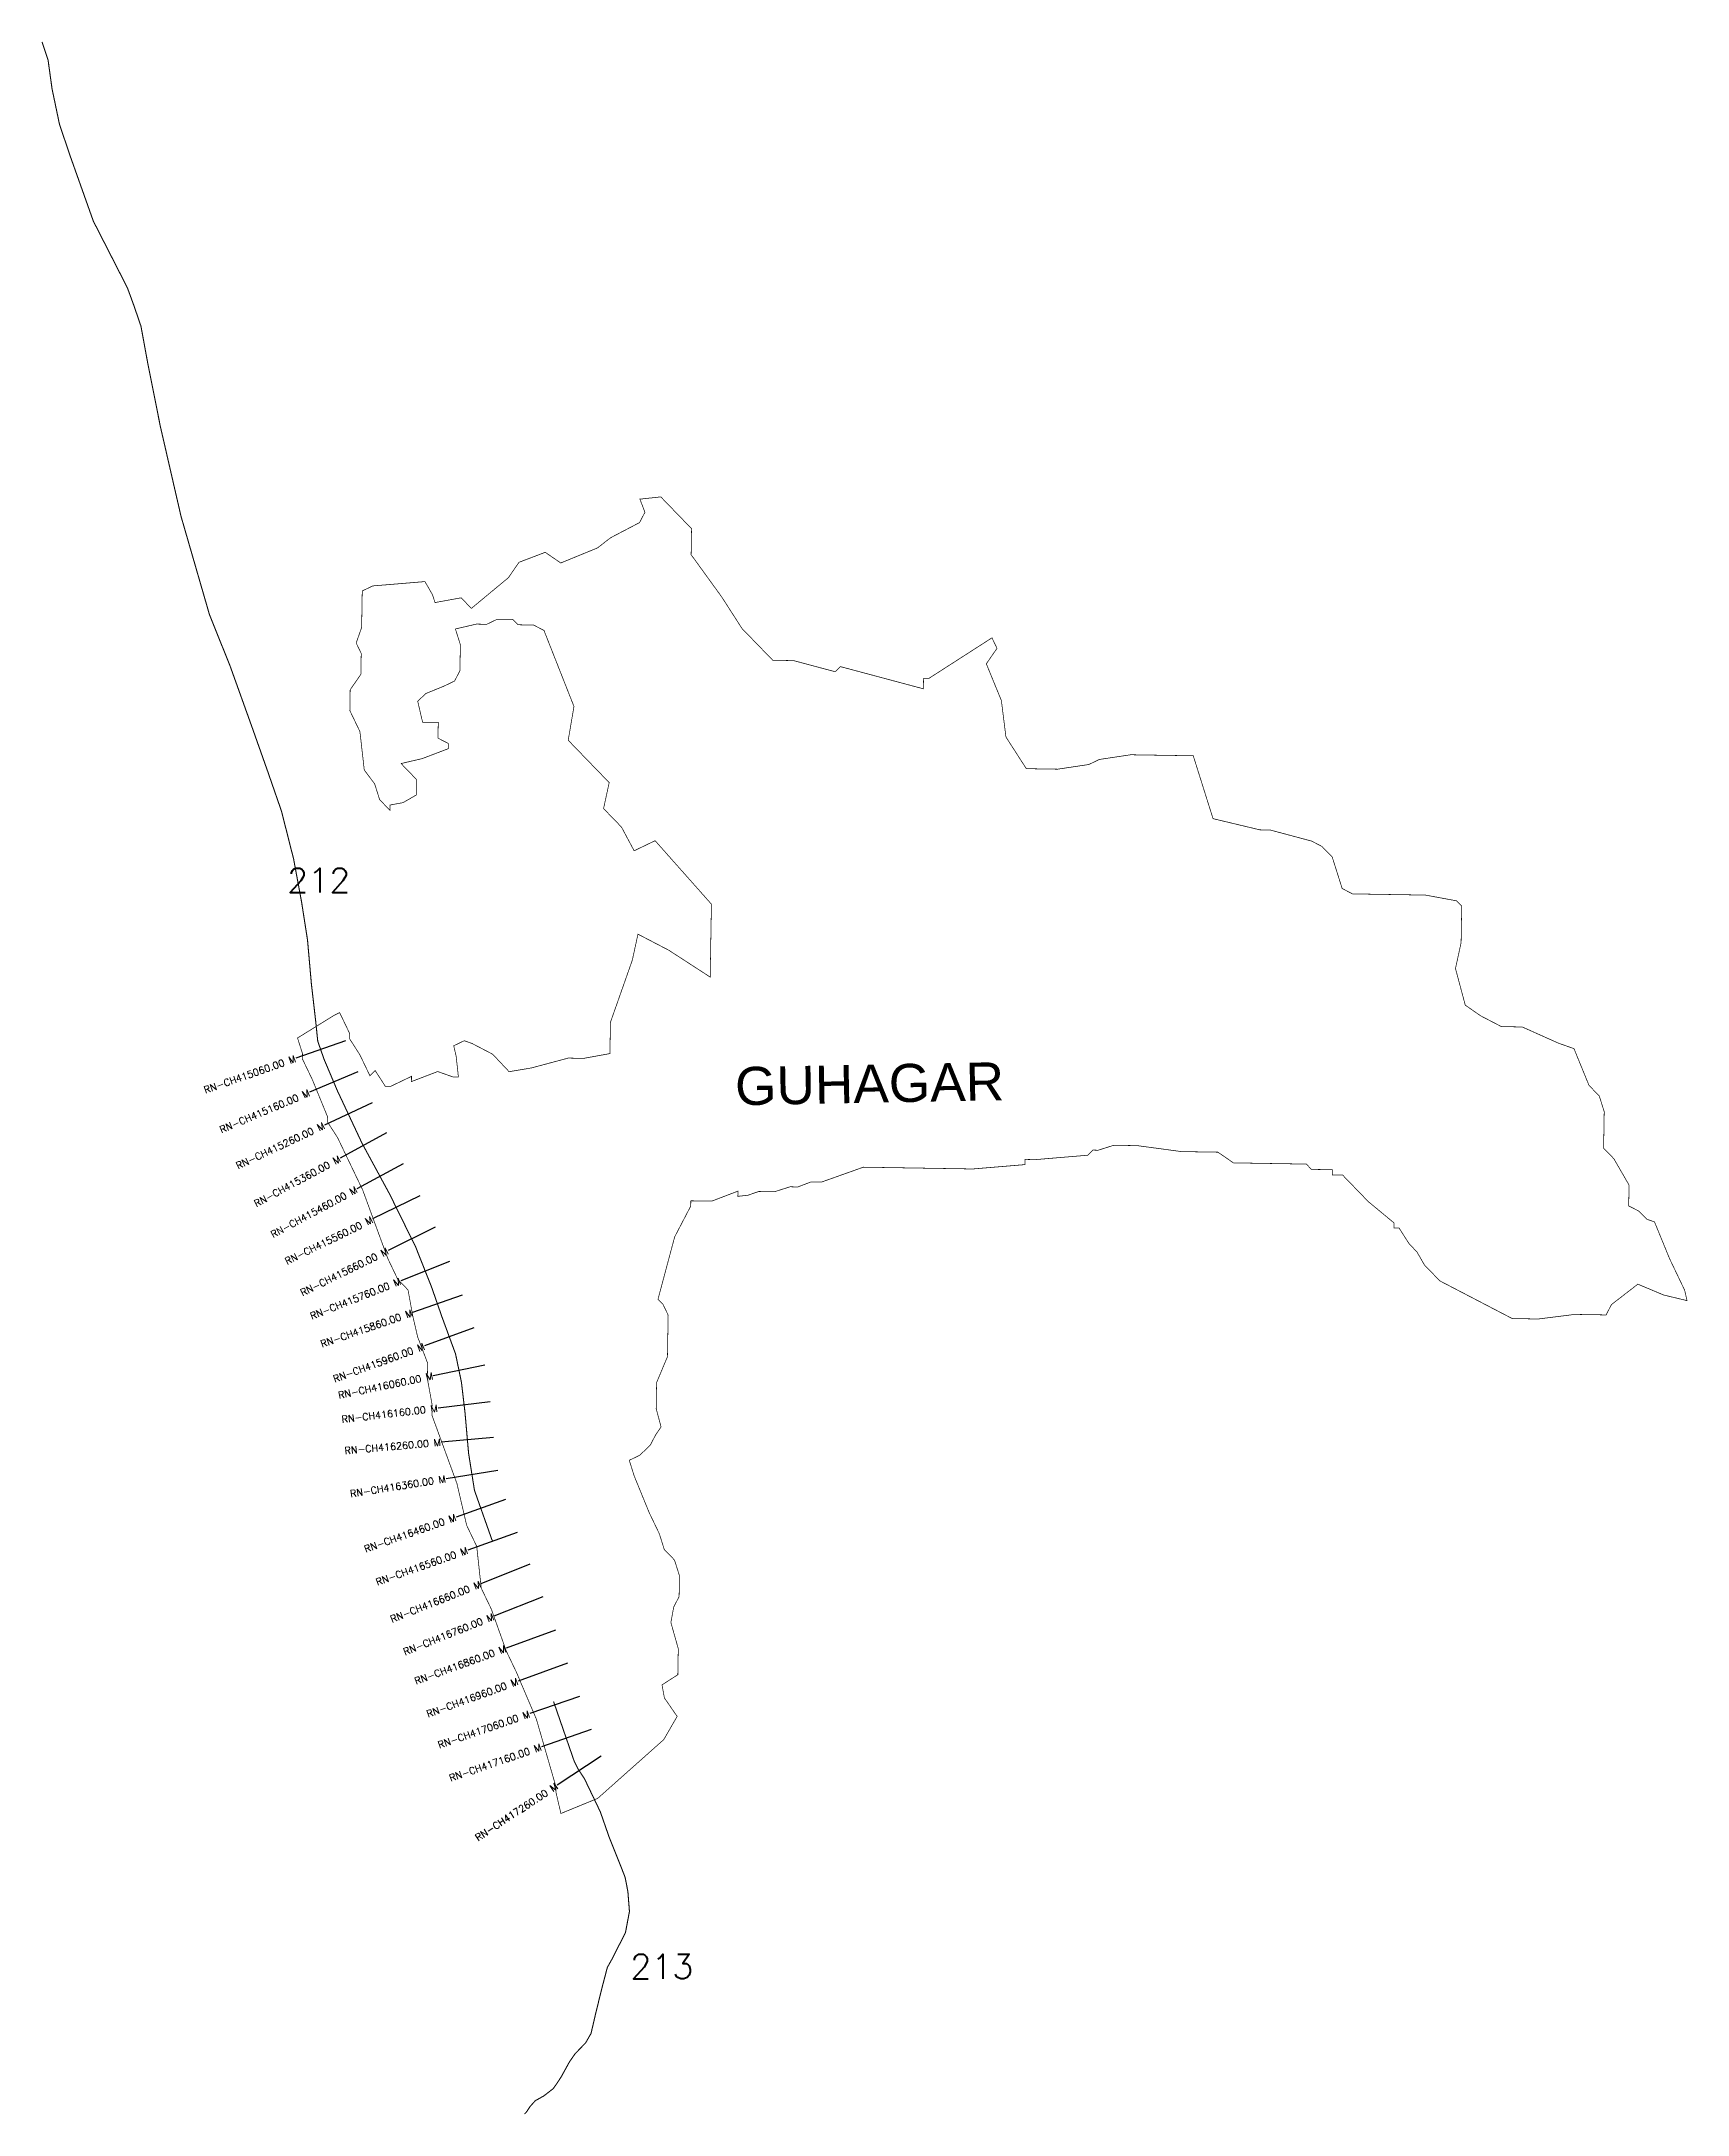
# Model space of a CAD drawing. Header units: metres. Extents: x 306499 to 311198, y 1931495 to 1937413.
import ezdxf
from ezdxf.enums import TextEntityAlignment as Align

# ---------------------------------------------------------------- set-up
doc = ezdxf.new("R2010")
doc.units = ezdxf.units.M
for name, color, linetype in [('CS', 134, 'Continuous'), ('CSMark', 6, 'Continuous'), ('NATURALLY PROTECTED', 3, 'Continuous'), ('VILLAGE NAME', 250, 'Continuous')]:
    doc.layers.add(name, color=color, linetype=linetype)
doc.styles.get("Standard").update_dxf_attribs({"font": 'simplex.shx'})

msp = doc.modelspace()

# ---------------------------------------------------------------- linework, layer by layer
at = {"color": 6, "const_width": 2, "flags": 128}
msp.add_lwpolyline([(307444.4, 1935858.9), (307593.4, 1935871.3), (307615, 1935833.8), (307622.1, 1935811.4), (307696.7, 1935825), (307726, 1935794.8), (307831.5, 1935882.3), (307862, 1935926.4), (307936.9, 1935954.9), (307981, 1935924.4), (308085.8, 1935967.3), (308123.5, 1935996.5), (308206, 1936039.7), (308221.4, 1936069.2), (308207.1, 1936106.7), (308266.7, 1936113.1), (308354.5, 1936022.4), (308353.3, 1935948.1), (308440.5, 1935827.6), (308498.5, 1935737.4), (308586.3, 1935646.7), (308645.8, 1935645.7), (308764.3, 1935614), (308779.4, 1935628.6), (309016.3, 1935565.2), (309016.8, 1935594.9), (309031.7, 1935594.7), (309212.1, 1935710.7), (309226.5, 1935680.7), (309196, 1935636.6), (309238.9, 1935531.8), (309251.2, 1935433.9), (309252.1, 1935427.4), (309310.1, 1935337.2), (309399.3, 1935335.7), (309488.7, 1935349.1), (309518.7, 1935363.5), (309608.2, 1935376.9), (309786.7, 1935374), (309843.2, 1935194.5), (309976.6, 1935162.6), (310006.3, 1935162.1), (310124.8, 1935130.4), (310154.3, 1935115), (310183.5, 1935084.8), (310211.8, 1934995.1), (310241.3, 1934979.7), (310449.5, 1934976.3), (310538.4, 1934959.9), (310553.1, 1934944.8), (310551.4, 1934840.7), (310535.3, 1934766.6), (310563.3, 1934662), (310607.4, 1934631.5), (310666.4, 1934600.8), (310725.9, 1934599.8), (310829.3, 1934553.5), (310873.6, 1934537.9), (310916.5, 1934433), (310945.8, 1934402.8), (310958.7, 1934361.7), (310959.9, 1934357.9), (310958.2, 1934253.9), (310987.4, 1934223.6), (311030.8, 1934148.5), (311029.8, 1934089), (311059.3, 1934073.7), (311081.3, 1934051), (311103.5, 1934043.2), (311146.4, 1933938.4), (311189.5, 1933848.4), (311196.4, 1933818.5), (311129.7, 1933834.5), (311055.9, 1933865.5), (310980.6, 1933807.2), (310965.2, 1933777.7), (310876, 1933779.2), (310771.6, 1933766.1), (310697.3, 1933767.3), (310490.8, 1933874.8), (310446.9, 1933920.1), (310425.2, 1933957.7), (310403.3, 1933980.4), (310374.3, 1934025.5), (310359.4, 1934025.7), (310359.6, 1934040.6), (310286.3, 1934101.3), (310213.2, 1934176.9), (310183.4, 1934177.4), (310183.7, 1934192.3), (310124.2, 1934193.2), (310109.5, 1934208.3), (309901.3, 1934211.8), (309857.2, 1934242.3), (309753.1, 1934244), (309627, 1934261), (309560.1, 1934262.1), (309515.2, 1934247.9), (309500.3, 1934248.2), (309485.2, 1934233.6), (309336.2, 1934221.1), (309306.5, 1934221.6), (309306.2, 1934206.8), (309157.3, 1934194.4), (308845, 1934199.5), (308725.3, 1934156.9), (308695.5, 1934157.4), (308658.1, 1934143.1), (308635.8, 1934143.5), (308591, 1934129.3), (308546.4, 1934130.1), (308515.7, 1934119.5), (308486.6, 1934116.2), (308486.9, 1934131.1), (308412, 1934102.5), (308352.5, 1934103.5), (308352.3, 1934088.7), (308306.2, 1934000.2), (308258.7, 1933822.4), (308273.3, 1933807.3), (308287.7, 1933777.3), (308285.7, 1933658.4), (308254.7, 1933584.5), (308253.5, 1933510.1), (308267.5, 1933457.8), (308252.3, 1933435.8), (308244.6, 1933421.1), (308236.9, 1933406.3), (308206.7, 1933377), (308176.7, 1933362.7), (308190.8, 1933317.8), (308233.7, 1933213), (308262.5, 1933153), (308276.6, 1933108.1), (308305.8, 1933077.9), (308320, 1933033.1), (308319, 1932973.5), (308303.6, 1932944), (308295.5, 1932899.6), (308316.6, 1932824.8), (308315.3, 1932750.5), (308270.2, 1932721.5), (308277, 1932684.2), (308313.4, 1932631.5), (308275.1, 1932565.2), (308086.3, 1932397.3), (307981.5, 1932354.4), (307967.6, 1932414.1), (307967.9, 1932429), (307911.6, 1932623.3), (307854.3, 1932758.1), (307825.6, 1932818.1), (307782.9, 1932937.8), (307754.1, 1932997.7), (307741.2, 1933117), (307712.5, 1933177), (307684.7, 1933296.4), (307613.5, 1933491), (307614, 1933520.7), (307600.4, 1933595.3), (307601.1, 1933639.9), (307572.6, 1933714.8), (307558.7, 1933774.5), (307545.1, 1933849.1), (307515.8, 1933879.3), (307487.1, 1933939.3), (307415.9, 1934133.8), (307344, 1934283.8), (307315, 1934328.9), (307315.2, 1934343.8), (307272.3, 1934448.6), (307243.6, 1934508.6), (307243.9, 1934523.5), (307229.7, 1934568.3), (307334.9, 1934633.5), (307349.9, 1934640.7), (307378.7, 1934580.7), (307378.4, 1934565.9), (307407.4, 1934520.8), (307436.2, 1934460.8), (307451.3, 1934475.4), (307480.3, 1934430.3), (307495.2, 1934430.1), (307555.1, 1934458.8), (307554.9, 1934443.9), (307629.7, 1934472.5), (307674.1, 1934456.9), (307689, 1934456.6), (307682.5, 1934516.2), (307675.6, 1934546.1), (307705.6, 1934560.5), (307727.8, 1934552.7), (307786.8, 1934521.9), (307833.7, 1934472.1), (307897.7, 1934482.9), (308002.3, 1934510.9), (308046.9, 1934510.2), (308121.5, 1934523.8), (308122.9, 1934613.1), (308185.4, 1934790.5), (308201.5, 1934864.7), (308290, 1934818.6), (308407.7, 1934742.2), (308411.2, 1934950.4), (308250.5, 1935131.6), (308190.6, 1935102.8), (308154.5, 1935170.4), (308103.3, 1935223.3), (308119.4, 1935297.4), (308002.4, 1935418.3), (308018.8, 1935514.8), (307933.2, 1935731.8), (307903.7, 1935747.2), (307859.1, 1935748), (307844.5, 1935763.1), (307799.8, 1935763.8), (307769.8, 1935749.4), (307740.1, 1935749.9), (307680.4, 1935736), (307694.5, 1935691.2), (307693.3, 1935616.8), (307677.9, 1935587.3), (307647.9, 1935572.9), (307595.5, 1935551.5), (307572.8, 1935529.5), (307586.7, 1935469.8), (307631.4, 1935469.1), (307630.6, 1935424.4), (307660.1, 1935409.1), (307659.8, 1935394.2), (307585, 1935365.7), (307525.3, 1935351.9), (307569.1, 1935306.5), (307568.4, 1935261.9), (307530.9, 1935240.2), (307493.6, 1935233.4), (307493.3, 1935218.5), (307464.1, 1935248.7), (307449.9, 1935293.6), (307420.2, 1935333.6), (307407.8, 1935443), (307379, 1935503), (307380, 1935562.5), (307410.5, 1935606.6), (307411.5, 1935666.1), (307397.1, 1935696.1), (307412.7, 1935740.4), (307414.4, 1935844.6), (307444.4, 1935858.9)], dxfattribs=at)
at = {"layer": 'CS'}
for p, q in [((307366.4, 1934560.2), (307224.9, 1934510.6)), ((307401.9, 1934471.9), (307263.8, 1934413.4)), ((307442.3, 1934383.6), (307306.5, 1934319.8)), ((307483.2, 1934297.1), (307351.4, 1934225.6)), ((307530.9, 1934209.2), (307399.1, 1934137.7)), ((307578.5, 1934117.9), (307443.9, 1934051.7)), ((307622.6, 1934028.2), (307488.1, 1933961.9)), ((307663.9, 1933930.6), (307524.4, 1933875.3)), ((307699.9, 1933833.9), (307558.2, 1933784.7)), ((307733.2, 1933741), (307592.4, 1933689.3)), ((307764, 1933634.6), (307617.1, 1933604.1)), ((307779.7, 1933529.3), (307630.7, 1933511.8)), ((307789.3, 1933427.6), (307639.9, 1933414.4)), ((307801.7, 1933333.6), (307653.6, 1933310.1)), ((307823.6, 1933250.5), (307682.2, 1933200.6)), ((307856.9, 1933156.2), (307715.5, 1933106.3)), ((307892.4, 1933066), (307753.1, 1933010.4)), ((307929.5, 1932973.1), (307790.2, 1932917.5)), ((307966, 1932877.6), (307825.1, 1932826.2)), ((308000.3, 1932783.7), (307859.4, 1932732.3)), ((308034.9, 1932688.5), (307893.1, 1932639.5)), ((308067.5, 1932594), (307925.8, 1932545)), ((308096.1, 1932518.1), (307970.9, 1932435.5))]:
    msp.add_line(p, q, dxfattribs=at)
at = {"layer": 'NATURALLY PROTECTED', "const_width": 3, "flags": 128}
for points in [[(306500.2, 1937411.8), (306517.6, 1937359.8), (306528.9, 1937278.1), (306550.2, 1937176.3), (306582.1, 1937082.3), (306646.7, 1936900.5), (306744.1, 1936709.8), (306763.1, 1936657.7), (306782.7, 1936600.5), (306801.6, 1936497.3), (306837.9, 1936315), (306897, 1936057.9), (306978.2, 1935777.2), (307037.2, 1935630.2), (307100.4, 1935454), (307145.1, 1935327.7), (307183.8, 1935216.1), (307218.5, 1935079.2), (307241.3, 1934956.2), (307258.2, 1934848), (307269.2, 1934723.2), (307281.5, 1934616.4), (307287.4, 1934559), (307305.7, 1934506.9), (307343.5, 1934417.6), (307413.7, 1934268), (307492.6, 1934122.5), (307567, 1933971.5), (307613, 1933855.4), (307641.7, 1933772.8), (307680.8, 1933666.3), (307697.6, 1933585.4), (307707.8, 1933498.7), (307718, 1933382.5), (307734.8, 1933276.8), (307785.5, 1933133.3)], [(307960.5, 1932674), (307961, 1932672.6), (308019, 1932505), (308030.2, 1932481.7), (308048.7, 1932453.8), (308094, 1932359.2), (308119.6, 1932285.9), (308153, 1932202.5), (308164.9, 1932171.9), (308172.7, 1932131.7), (308177.2, 1932074.6), (308165.8, 1932014.1), (308126, 1931936.1), (308114.1, 1931914.9), (308099.1, 1931857.6), (308081.8, 1931787.6), (308067.6, 1931726.5), (308052.4, 1931700), (308021.6, 1931667.8), (308006, 1931645.3), (307982.3, 1931602.3), (307969.5, 1931582.8), (307959.6, 1931568.8), (307932.9, 1931548.1), (307908.4, 1931534.3), (307893.9, 1931518.2), (307883.9, 1931503.1), (307877.9, 1931496.4)]]:
    msp.add_lwpolyline(points, dxfattribs=at)

# ---------------------------------------------------------------- texts
at = {"char_height": 70, "attachment_point": 1}
for s, insert in [('212', (307200.1, 1935053.6)), ('213', (308179.9, 1931952.6))]:
    msp.add_mtext_dynamic_manual_height_columns(s, width=95.172, gutter_width=1, heights=[0], dxfattribs=dict(at, insert=insert))
at = {"layer": 'CSMark'}
for s, rotation, p in [('RN-CH415060.00 M', 19.31496, (307223.9, 1934510.3)), ('RN-CH415160.00 M', 22.96374, (307262.9, 1934413)), ('RN-CH415260.00 M', 25.1474, (307305.6, 1934319.4)), ('RN-CH415360.00 M', 28.46834, (307350.5, 1934225.1)), ('RN-CH415460.00 M', 28.46834, (307398.2, 1934137.2)), ('RN-CH415560.00 M', 26.21748, (307443, 1934051.2)), ('RN-CH415660.00 M', 26.21748, (307487.2, 1933961.5)), ('RN-CH415760.00 M', 21.61936, (307523.5, 1933875)), ('RN-CH415860.00 M', 19.15352, (307557.2, 1933784.3)), ('RN-CH415960.00 M', 20.16422, (307591.5, 1933689)), ('RN-CH416060.00 M', 11.7133, (307616.1, 1933603.9)), ('RN-CH416160.00 M', 6.71391, (307629.7, 1933511.6)), ('RN-CH416260.00 M', 5.04581, (307638.9, 1933414.3)), ('RN-CH416360.00 M', 9.01853, (307652.6, 1933310)), ('RN-CH416460.00 M', 19.45026, (307681.2, 1933200.2)), ('RN-CH416560.00 M', 19.45026, (307714.5, 1933106)), ('RN-CH416660.00 M', 21.76939, (307752.2, 1933010)), ('RN-CH416760.00 M', 21.76939, (307789.3, 1932917.1)), ('RN-CH416860.00 M', 20.04191, (307824.2, 1932825.9)), ('RN-CH416960.00 M', 20.04191, (307858.5, 1932732)), ('RN-CH417060.00 M', 19.07626, (307892.2, 1932639.2)), ('RN-CH417160.00 M', 19.07626, (307924.8, 1932544.7)), ('RN-CH417260.00 M', 33.4512, (307970.1, 1932434.9))]:
    msp.add_text(s, height=20, rotation=rotation, dxfattribs=at).set_placement(p, align=Align.MIDDLE_RIGHT)
at = {"layer": 'VILLAGE NAME', "insert": (308477.6, 1934484.8), "char_height": 108.748, "attachment_point": 1, "rotation": 1.10283}
msp.add_mtext_dynamic_manual_height_columns('{\\fArial|b0|i0|c0|p34;GUHAGAR}', width=1571.314, gutter_width=543.7, heights=[0], dxfattribs=at)

doc.saveas('drawing.dxf')
